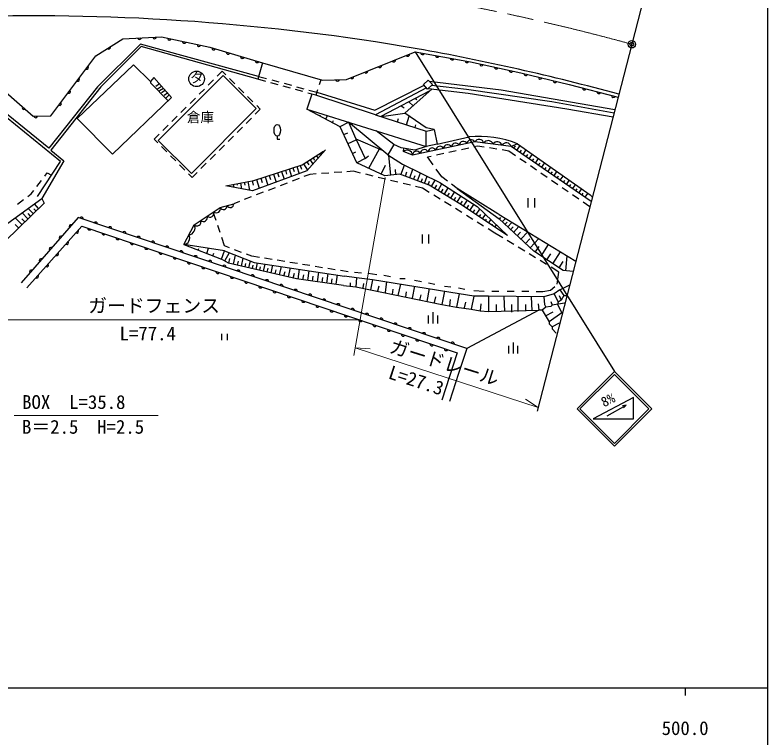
# Model space of a CAD drawing. Units: millimetres, scale not verified. Extents: x 40000 to 680000, y 20000 to 380000.
# Drawn here: x 479018 to 579000, y 198357 to 294369 of the extents above; entities that cross this region are included whole.
import ezdxf
from ezdxf.enums import TextEntityAlignment as Align

# ---------------------------------------------------------------- set-up
doc = ezdxf.new("R2010")
doc.units = ezdxf.units.MM
doc.header["$LTSCALE"] = 1000
doc.header["$PDMODE"] = 32
doc.header["$PDSIZE"] = 500
doc.linetypes.add('CHAIN', pattern=[18.5, 12, -1.5, 3.5, -1.5])
for name, color, linetype, lineweight in [('M-BGD', 7, 'Continuous', 25), ('M-BMK', 2, 'CHAIN', 13), ('M-BMK-SRVR', 3, 'Continuous', 25), ('M-STR-HTXT', 7, 'Continuous', 13), ('M-STR-STRC', 7, 'Continuous', 25), ('M-TTL-BAND', 7, 'Continuous', 25)]:
    doc.layers.add(name, color=color, linetype=linetype, lineweight=lineweight)
doc.layers.add('M-OTRS', color=6, linetype='Continuous')
doc.styles.add('ＭＳ ゴシック', font='')
doc.styles.get('ＭＳ ゴシック').set_extended_font_data('MS Gothic')

msp = doc.modelspace()

# ---------------------------------------------------------------- linework, layer by layer
at = {"layer": 'M-BGD'}
for p, q in [((495758, 290175), (490411, 284845)), ((511264, 285857), (495758, 290175)), ((511871, 288027), (511264, 285857)), ((511871, 288027), (519839, 285715)), ((485048, 274936), (470087, 287109)), ((498034, 277721), (506660, 286356)), ((505857, 286245), (506523, 286912)), ((506523, 286912), (507002, 286434)), ((506660, 286356), (511054, 281966)), ((511368, 286226), (512428, 285937)), ((498205, 285214), (497697, 284875)), ((504655, 285043), (505362, 285750)), ((507497, 285940), (508204, 285233)), ((512317, 285564), (511264, 285857)), ((513955, 285109), (512991, 285376)), ((513103, 285752), (514068, 285488)), ((514743, 285304), (515708, 285040)), ((519605, 285783), (519386, 285084)), ((533252, 285146), (533880, 285725)), ((533805, 284547), (533252, 285146)), ((534432, 285125), (533805, 284547)), ((533880, 285725), (534432, 285125)), ((490411, 284845), (483779, 276434)), ((498459, 284875), (497951, 284537)), ((498713, 284621), (498205, 284283)), ((498967, 284367), (498459, 284029)), ((499306, 284029), (498798, 283690)), ((503454, 283840), (504160, 284547)), ((508700, 284738), (509407, 284031)), ((515593, 284653), (514629, 284921)), ((517231, 284198), (516267, 284466)), ((516383, 284855), (517347, 284592)), ((518958, 283717), (517905, 284010)), ((518023, 284407), (519083, 284117)), ((519177, 284416), (518958, 283717)), ((534022, 284242), (527595, 280911)), ((499475, 283775), (499052, 283351)), ((502252, 282637), (502959, 283345)), ((509902, 283537), (510610, 282830)), ((532185, 283290), (532367, 283157)), ((501051, 281435), (501757, 282142)), ((511054, 281966), (502428, 273331)), ((511105, 282335), (511584, 281857)), ((530272, 282299), (530677, 282066)), ((531296, 282829), (531866, 282324)), ((511584, 281857), (510917, 281190)), ((519511, 280955), (519563, 281053)), ((520270, 280551), (520518, 281017)), ((526903, 281136), (533632, 278955)), ((499849, 280232), (500556, 280939)), ((510422, 280695), (509716, 279987)), ((521160, 280077), (521304, 280348)), ((529809, 280194), (529955, 280643)), ((531004, 279807), (531370, 280934)), ((498648, 279029), (499354, 279737)), ((509221, 279492), (508514, 278785)), ((532131, 279441), (532248, 279802)), ((497486, 277867), (498153, 278534)), ((508019, 278289), (507313, 277582)), ((513843, 278271), (513843, 277880)), ((522674, 278494), (523189, 278735)), ((535087, 277208), (539317, 278197)), ((497965, 277389), (497486, 277867)), ((502428, 273331), (498034, 277721)), ((506818, 277087), (506111, 276379)), ((513843, 277880), (514158, 277880)), ((523234, 277293), (524319, 277799)), ((539955, 276905), (540443, 277015)), ((540443, 277015), (541322, 276874)), ((545734, 277273), (544893, 276917)), ((545238, 276680), (545454, 276995)), ((545650, 276397), (546083, 277027)), ((483779, 276434), (485498, 275029)), ((499168, 276187), (498460, 276894)), ((519874, 276217), (519947, 276101)), ((523841, 275992), (524281, 276198)), ((526003, 274019), (527399, 276592)), ((534977, 275792), (535953, 276011)), ((536636, 276163), (537612, 276382)), ((538295, 276534), (539271, 276753)), ((542013, 276764), (543001, 276606)), ((543692, 276496), (544571, 276355)), ((544571, 276355), (545477, 275733)), ((555538, 269599), (544893, 276917)), ((546062, 276114), (546275, 276424)), ((546474, 275830), (546900, 276451)), ((485498, 275029), (482582, 270006)), ((500370, 274986), (499663, 275693)), ((505616, 275884), (504910, 275176)), ((518187, 275143), (518561, 274555)), ((518608, 275411), (518795, 275118)), ((519030, 275680), (519254, 275328)), ((519452, 275948), (519564, 275772)), ((525491, 275299), (525952, 275686)), ((528916, 273106), (528662, 275726)), ((533806, 275530), (534294, 275640)), ((534546, 274489), (533806, 275530)), ((546054, 275336), (546878, 274770)), ((546886, 275547), (547096, 275853)), ((547298, 275264), (547718, 275875)), ((547710, 274981), (547916, 275281)), ((548122, 274697), (548535, 275298)), ((482019, 270264), (485048, 274936)), ((501573, 273784), (500866, 274491)), ((504415, 274681), (503708, 273974)), ((515923, 274084), (516083, 273590)), ((516417, 274243), (516725, 273292)), ((516893, 274397), (517047, 273921)), ((517343, 274606), (517867, 273782)), ((517765, 274874), (518027, 274463)), ((527653, 273255), (528206, 274450)), ((530267, 273163), (530737, 274447)), ((547456, 274374), (548280, 273808)), ((548534, 274414), (548737, 274710)), ((548946, 274131), (549352, 274722)), ((549358, 273848), (549558, 274138)), ((549770, 273564), (550170, 274146)), ((482969, 272966), (483302, 273396)), ((483302, 273396), (483854, 273094)), ((502547, 272811), (502068, 273290)), ((503213, 273479), (502547, 272811)), ((512779, 273069), (512958, 272514)), ((513334, 273248), (513679, 272180)), ((513868, 273420), (514040, 272886)), ((514402, 273593), (514733, 272565)), ((514915, 273758), (515081, 273245)), ((515429, 273924), (515748, 272936)), ((518142, 273212), (517388, 272920)), ((519006, 273271), (518142, 273212)), ((520702, 273388), (519705, 273319)), ((522398, 273505), (521401, 273436)), ((523961, 273613), (523097, 273553)), ((524904, 273383), (523961, 273613)), ((526556, 272981), (525584, 273217)), ((529596, 273172), (529530, 273852)), ((530846, 272951), (531058, 273530)), ((531425, 272740), (531848, 273897)), ((531947, 272548), (532138, 273071)), ((532469, 272357), (532851, 273402)), ((533411, 272013), (533756, 272955)), ((535691, 272877), (534951, 273919)), ((548857, 273411), (549681, 272845)), ((550182, 273281), (550378, 273567)), ((550594, 272998), (550987, 273569)), ((551006, 272715), (551199, 272996)), ((551418, 272432), (551804, 272993)), ((481930, 271620), (482541, 272412)), ((508464, 271959), (508502, 271768)), ((508954, 272057), (509106, 271292)), ((509444, 272154), (509520, 271772)), ((509935, 272251), (510162, 271105)), ((510508, 272365), (510622, 271792)), ((511071, 272517), (511444, 271364)), ((511648, 272703), (511834, 272127)), ((512224, 272890), (512583, 271780)), ((515149, 272055), (514217, 271695)), ((516735, 272668), (515802, 272308)), ((528207, 272578), (527236, 272815)), ((529859, 272175), (528887, 272412)), ((531511, 271773), (530539, 272010)), ((532940, 272185), (533112, 272656)), ((533881, 271841), (534046, 272292)), ((534321, 271608), (534821, 272428)), ((536426, 272315), (535691, 272877)), ((550258, 272449), (551082, 271883)), ((551830, 272148), (552020, 272424)), ((552242, 271865), (552621, 272417)), ((481169, 270636), (481502, 271066)), ((507973, 271862), (508049, 271480)), ((513564, 271443), (512631, 271082)), ((533134, 271377), (532191, 271607)), ((534027, 270823), (533134, 271377)), ((534753, 271344), (535016, 271776)), ((535185, 271080), (535712, 271945)), ((535612, 270820), (535870, 271243)), ((536038, 270559), (536554, 271405)), ((537717, 271326), (536982, 271889)), ((551659, 271487), (552484, 270920)), ((552654, 271582), (552840, 271853)), ((553066, 271299), (553439, 271840)), ((553478, 271015), (553661, 271281)), ((553890, 270732), (554256, 271264)), ((480710, 270286), (481169, 270636)), ((482582, 270006), (482866, 269395)), ((510392, 270217), (509459, 269857)), ((511978, 270830), (511045, 270470)), ((535471, 269926), (534622, 270453)), ((536465, 270299), (536717, 270712)), ((536892, 270039), (537396, 270864)), ((537319, 269778), (537565, 270181)), ((537746, 269518), (538238, 270324)), ((553061, 270524), (553885, 269958)), ((554302, 270449), (554482, 270710)), ((554714, 270166), (555073, 270688)), ((479358, 269256), (480153, 269862)), ((482150, 268697), (481581, 269282)), ((508806, 269605), (508052, 269313)), ((536915, 269029), (536066, 269557)), ((538170, 269254), (538434, 269647)), ((538586, 268976), (539113, 269763)), ((539001, 268697), (539270, 269099)), ((539417, 268419), (539955, 269223)), ((554462, 269562), (555368, 268939)), ((480716, 267303), (479943, 268097)), ((481075, 267651), (480739, 267996)), ((481433, 268000), (480762, 268689)), ((481791, 268349), (481507, 268641)), ((505710, 267091), (505346, 268202)), ((538360, 268132), (537510, 268660)), ((539832, 268141), (540079, 268510)), ((540248, 267863), (540742, 268601)), ((479922, 266530), (479036, 267440)), ((480319, 266916), (479933, 267313)), ((539804, 267236), (538954, 267763)), ((540663, 267585), (540861, 267880)), ((541078, 267306), (541474, 267897)), ((541494, 267028), (541642, 267250)), ((541909, 266750), (542206, 267193)), ((543287, 267871), (553499, 261681)), ((543336, 267239), (543550, 267470)), ((543702, 266899), (544130, 267359)), ((479467, 266087), (479024, 266542)), ((506239, 265475), (505928, 266425)), ((541248, 266339), (540399, 266866)), ((542736, 265415), (541843, 265970)), ((542325, 266472), (542424, 266619)), ((542740, 266193), (542938, 266489)), ((543156, 265915), (543205, 265989)), ((544067, 266558), (544353, 266864)), ((544433, 266217), (545004, 266830)), ((544820, 265857), (545180, 266244)), ((545207, 265497), (545927, 266271)), ((543792, 264771), (542736, 265415)), ((543571, 265637), (543670, 265785)), ((545695, 265043), (546149, 265531)), ((546183, 264588), (547092, 265564)), ((506820, 263699), (506457, 264810)), ((545243, 263885), (544389, 264406)), ((546799, 264015), (547372, 264631)), ((547415, 263441), (548562, 264673)), ((503347, 263148), (503443, 263374)), ((504488, 262709), (504685, 263398)), ((507515, 263442), (506820, 263699)), ((509109, 262852), (508172, 263199)), ((546694, 263000), (545841, 263521)), ((548108, 262857), (548604, 263619)), ((548870, 262360), (549863, 263885)), ((505301, 262397), (505424, 262740)), ((506867, 261716), (507491, 262819)), ((507415, 261423), (507556, 262030)), ((508023, 261282), (508304, 262497)), ((509080, 261037), (509325, 262094)), ((510461, 262351), (509766, 262609)), ((511474, 262186), (510461, 262351)), ((513152, 261911), (512165, 262072)), ((548145, 262115), (547292, 262635)), ((549658, 261847), (550171, 262635)), ((550445, 261334), (551472, 262909)), ((552152, 260416), (552350, 262377)), ((508551, 261159), (508674, 261688)), ((509567, 260924), (509672, 261379)), ((510054, 260811), (510265, 261722)), ((510541, 260698), (510641, 261131)), ((511028, 260585), (511229, 261452)), ((512002, 260360), (512221, 261302)), ((513024, 260123), (513261, 261144)), ((514830, 261636), (513843, 261798)), ((514132, 259866), (514388, 260974)), ((516507, 261362), (515521, 261523)), ((518185, 261087), (517198, 261249)), ((519863, 260813), (518876, 260974)), ((549597, 261229), (548743, 261750)), ((551271, 260796), (551809, 261622)), ((511515, 260472), (511624, 260943)), ((512513, 260241), (512631, 260752)), ((513578, 259994), (513706, 260548)), ((514732, 259727), (514871, 260327)), ((515333, 259588), (515611, 260789)), ((515971, 259440), (516119, 260078)), ((516614, 259311), (516795, 260610)), ((517897, 259132), (518077, 260416)), ((519167, 258955), (519344, 260224)), ((520422, 258780), (520597, 260035)), ((521540, 260538), (520554, 260699)), ((523245, 260259), (522231, 260425)), ((524113, 260237), (525044, 260153)), ((525891, 260068), (527076, 259899)), ((551250, 260220), (550194, 260864)), ((551020, 258615), (551250, 260220)), ((517256, 259222), (517345, 259863)), ((518532, 259043), (518621, 259678)), ((519794, 258867), (519882, 259495)), ((521042, 258693), (521128, 259314)), ((521662, 258607), (521835, 259847)), ((524367, 259475), (522780, 259704)), ((524367, 259475), (524282, 258290)), ((526484, 259221), (526230, 257867)), ((528008, 259814), (528854, 259645)), ((528346, 258967), (528177, 257528)), ((530124, 259391), (530802, 259391)), ((532072, 259137), (533003, 258967)), ((523520, 258798), (523520, 258375)), ((525298, 258713), (525214, 258121)), ((527330, 258375), (527161, 257697)), ((530209, 258629), (529870, 257105)), ((532072, 258375), (531733, 256766)), ((534019, 258036), (533680, 256343)), ((533934, 258798), (534781, 258629)), ((536051, 258375), (536898, 258290)), ((537914, 258121), (538760, 257951)), ((551376, 257867), (552689, 258537)), ((529193, 257951), (529108, 257274)), ((530971, 257613), (530886, 256935)), ((532918, 257189), (532749, 256512)), ((536051, 257697), (535712, 255919)), ((537998, 257359), (537660, 255581)), ((539946, 257020), (539607, 255327)), ((539946, 257782), (541300, 257697)), ((541893, 257020), (541893, 254988)), ((542316, 257697), (543248, 257697)), ((543926, 256997), (544010, 254988)), ((544348, 257697), (545280, 257697)), ((545788, 256975), (545788, 254988)), ((546296, 257697), (547227, 257697)), ((551291, 257105), (551545, 256512)), ((551376, 257867), (551884, 257105)), ((551884, 257105), (552307, 257105)), ((534866, 256935), (534696, 256173)), ((536813, 256597), (536728, 255750)), ((538845, 256258), (538676, 255496)), ((540877, 256004), (540792, 255073)), ((547569, 256955), (547650, 255073)), ((548497, 256004), (548582, 255157)), ((550190, 256343), (550360, 255835)), ((548582, 255157), (539014, 250077)), ((542909, 255919), (542909, 254988)), ((544941, 255919), (544941, 254903)), ((546804, 255919), (546804, 255073)), ((550444, 254903), (549428, 254395)), ((551291, 253464), (550360, 252956)), ((506418, 252025), (506418, 251178)), ((507180, 252025), (507180, 251178)), ((539014, 250077), (537914, 246775)), ((537744, 249485), (535712, 243219)), ((537914, 246775), (536728, 243050))]:
    msp.add_line(p, q, dxfattribs=at)
for points in [[(459270, 286551), (469933, 289432), (471954, 289231), (481442, 280925), (483764, 280983), (489752, 288974), (493338, 291224), (498469, 291468), (504892, 290088), (511871, 288027)], [(511368, 286226), (495664, 290502), (489986, 284846), (483494, 276675), (469884, 287731), (469873, 288010), (456600, 286150)], [(519839, 285715), (523035, 285815), (532141, 289484), (539493, 288162), (546205, 286680), (552619, 285151), (559108, 283457)], [(497020, 285553), (494734, 287754), (487283, 280642), (491940, 275901), (499814, 283436), (497443, 286061), (497020, 285553), (497020, 285383), (499390, 282928)], [(519083, 284117), (526777, 281741), (533337, 285055)], [(534010, 285583), (543570, 284446), (558685, 281815)], [(558563, 281341), (550280, 282838), (538987, 284462), (534299, 285002)], [(533667, 284697), (526903, 281136), (518958, 283717)], [(534677, 279184), (533632, 279397), (530766, 281346), (534388, 284568)], [(533892, 284627), (539202, 283993), (552282, 281922), (558436, 280847)], [(518431, 283864), (517767, 281883), (533620, 276891), (533632, 278955), (534677, 279184), (535087, 277208), (533620, 276891)], [(524255, 277936), (525491, 275299), (524421, 274751), (522191, 279528), (517767, 281883)], [(527595, 280911), (528299, 280983), (530766, 281346)], [(522191, 279528), (522280, 279617), (523294, 280143)], [(529300, 277176), (528519, 275817), (523294, 280143), (524255, 277936), (527779, 276429)], [(533620, 276891), (532086, 276437), (530285, 276751), (529300, 277176), (526978, 278983)], [(544893, 276917), (540072, 277518), (531788, 275769), (530585, 276228), (530639, 276689)], [(545734, 277273), (555382, 270470), (555689, 270183)], [(520264, 276454), (517770, 273674), (510547, 271037), (506992, 271667)], [(506992, 271667), (510747, 272413), (517140, 274477), (519977, 276282)], [(528519, 275817), (530490, 274568), (535420, 272132), (540379, 268950), (544402, 265081)], [(544402, 265081), (538096, 269304), (534025, 271788), (530108, 273221), (528140, 273030), (524421, 274751)], [(543287, 267871), (543122, 267985), (537717, 271326), (543287, 267285)], [(473190, 265455), (475578, 264939), (482582, 270006)], [(482866, 269395), (477738, 264404), (474260, 263563), (472578, 264786)], [(501412, 263891), (502807, 266490), (506266, 268821), (508052, 269313)], [(539014, 250077), (487412, 267474), (479816, 258789)], [(553147, 260315), (551801, 260451), (547889, 262999), (543287, 267285)], [(480597, 258159), (487897, 266347), (537744, 249485)], [(506848, 263072), (510776, 261520), (522780, 259704)], [(522652, 258469), (516394, 259342), (507365, 261434), (506428, 261964)], [(551376, 257867), (550614, 257359), (549259, 256935), (541893, 257020), (539946, 257020), (537998, 257359), (526484, 259221), (524367, 259475)], [(522652, 258469), (524282, 258290), (526230, 257867), (535712, 255919), (537660, 255581), (539607, 255327), (540792, 255073), (541893, 254988), (548582, 255157)], [(550698, 258290), (550106, 257782), (549090, 257613), (548845, 257627), (548234, 257622)], [(550614, 257359), (551122, 256258), (551037, 255919), (551630, 254819), (549936, 253633)], [(551884, 257105), (551545, 256512), (551122, 256258)], [(551968, 256089), (550360, 255835), (550190, 255665), (549513, 255581), (549005, 255157), (548582, 255157)], [(549259, 256935), (549344, 255919), (549513, 255581)], [(549005, 255157), (549936, 253633), (549936, 253379), (550360, 252956)], [(550360, 252956), (550360, 252702), (550868, 252109)]]:
    msp.add_lwpolyline(points, dxfattribs=at)
msp.add_lwpolyline([(506848, 263072), (501412, 263891), (506428, 261964)], close=True, dxfattribs=at)
msp.add_circle((503123, 285894), 1035, dxfattribs=at)
for centre, radius, start, end in [((481217, -7710), 301983, 80.23986, 91.53453), ((495545, 291385), 256, 195.39909, 350.03832), ((497542, 291480), 256, 195.39909, 350.03832), ((499532, 291297), 256, 180.55944, 335.19867), ((491435, 290097), 256, 224.78342, 19.42265), ((501487, 290877), 256, 180.55944, 335.19867), ((503443, 290457), 256, 180.55944, 335.19867), ((505393, 289999), 256, 176.22344, 330.86268), ((507311, 289433), 256, 176.22344, 330.86268), ((531179, 289157), 256, 214.62223, 9.26146), ((475371, -25338), 320360, 74.82871, 79.74382), ((533121, 289365), 256, 182.48534, 337.12457), ((535089, 289011), 256, 182.48534, 337.12457), ((509229, 288866), 256, 176.22344, 330.86268), ((511147, 288299), 256, 176.22344, 330.86268), ((529324, 288409), 256, 214.62223, 9.26146), ((537058, 288657), 256, 182.48534, 337.12457), ((539026, 288303), 256, 182.48534, 337.12457), ((488521, 287425), 256, 245.83653, 40.47576), ((525613, 286915), 256, 214.62223, 9.26146), ((527469, 287662), 256, 214.62223, 9.26146), ((540985, 287890), 256, 180.22824, 334.86747), ((542938, 287459), 256, 180.22824, 334.86747), ((544891, 287027), 256, 180.22824, 334.86747), ((487321, 285825), 256, 245.83653, 40.47576), ((523758, 286167), 256, 214.62223, 9.26146), ((546842, 286586), 256, 179.27346, 333.9127), ((548788, 286122), 256, 179.27346, 333.9127), ((521836, 285834), 256, 194.47832, 349.11755), ((550733, 285658), 256, 179.27346, 333.9127), ((486122, 284224), 256, 245.83653, 40.47576), ((554615, 284688), 256, 178.04994, 332.68918), ((556550, 284183), 256, 178.04994, 332.68918), ((558485, 283678), 256, 178.04994, 332.68918), ((480210, 282078), 256, 151.48221, 306.12144), ((484923, 282624), 256, 245.83653, 40.47576), ((481755, 280989), 256, 194.09481, 348.73404), ((540652, 264719), 13544, 67.96188, 95.65851), ((536479, 276606), 550, 27.74608, 176.09118), ((537515, 276825), 550, 27.74608, 176.09118), ((538550, 277043), 550, 27.74608, 176.09118), ((539586, 277262), 550, 27.74608, 176.09118), ((540643, 277184), 661, 16.14651, 149.63372), ((541848, 277034), 661, 16.14651, 149.63372), ((543053, 276883), 661, 16.14651, 149.63372), ((544258, 276733), 661, 16.14651, 149.63372), ((531073, 275701), 719, 5.46735, 132.82373), ((532337, 275732), 550, 27.74608, 176.09118), ((533373, 275951), 550, 27.74608, 176.09118), ((534408, 276169), 550, 27.74608, 176.09118), ((535444, 276388), 550, 27.74608, 176.09118), ((506694, 269010), 468, 203.7869, 7.00833), ((507588, 269256), 468, 203.7869, 7.00833), ((504890, 268063), 540, 228.99283, 18.96973), ((505755, 268646), 540, 228.99283, 18.96973), ((487826, 267275), 256, 354.04957, 148.6888), ((503161, 266897), 540, 228.99283, 18.96973), ((504026, 267480), 540, 228.99283, 18.96973), ((486438, 266275), 256, 61.50785, 216.14708), ((488890, 266070), 256, 173.99092, 328.63016), ((489721, 266636), 256, 354.04957, 148.6888), ((491617, 265997), 256, 354.04957, 148.6888), ((502035, 266067), 880, 274.82028, 28.72905), ((485121, 264770), 256, 61.50785, 216.14708), ((487209, 265660), 256, 240.96396, 35.60319), ((490785, 265429), 256, 173.99092, 328.63016), ((493512, 265359), 256, 354.04957, 148.6888), ((495407, 264720), 256, 354.04957, 148.6888), ((501338, 264768), 880, 274.82028, 28.72905), ((485878, 264168), 256, 240.96396, 35.60319), ((492679, 264788), 256, 173.99092, 328.63016), ((494574, 264148), 256, 173.99092, 328.63016), ((497302, 264081), 256, 354.04957, 148.6888), ((483804, 263265), 256, 61.50785, 216.14708), ((496469, 263507), 256, 173.99092, 328.63016), ((499197, 263442), 256, 354.04957, 148.6888), ((501092, 262803), 256, 354.04957, 148.6888), ((482488, 261759), 256, 61.50785, 216.14708), ((484547, 262675), 256, 240.96396, 35.60319), ((498363, 262866), 256, 173.99092, 328.63016), ((500258, 262225), 256, 173.99092, 328.63016), ((502988, 262164), 256, 354.04957, 148.6888), ((483217, 261182), 256, 240.96396, 35.60319), ((502152, 261584), 256, 173.99092, 328.63016), ((504047, 260943), 256, 173.99092, 328.63016), ((504883, 261525), 256, 354.04957, 148.6888), ((506778, 260886), 256, 354.04957, 148.6888), ((481171, 260254), 256, 61.50785, 216.14708), ((505941, 260302), 256, 173.99092, 328.63016), ((508673, 260247), 256, 354.04957, 148.6888), ((481886, 259689), 256, 240.96396, 35.60319), ((507836, 259661), 256, 173.99092, 328.63016), ((509730, 259021), 256, 173.99092, 328.63016), ((510568, 259608), 256, 354.04957, 148.6888), ((512464, 258969), 256, 354.04957, 148.6888), ((511625, 258380), 256, 173.99092, 328.63016), ((514359, 258330), 256, 354.04957, 148.6888), ((513519, 257739), 256, 173.99092, 328.63016), ((515414, 257098), 256, 173.99092, 328.63016), ((516254, 257691), 256, 354.04957, 148.6888), ((518149, 257052), 256, 354.04957, 148.6888), ((517308, 256457), 256, 173.99092, 328.63016), ((520044, 256413), 256, 354.04957, 148.6888), ((521940, 255774), 256, 354.04957, 148.6888), ((519203, 255816), 256, 173.99092, 328.63016), ((521098, 255175), 256, 173.99092, 328.63016), ((523835, 255136), 256, 354.04957, 148.6888), ((522992, 254534), 256, 173.99092, 328.63016), ((525730, 254497), 256, 354.04957, 148.6888), ((527625, 253858), 256, 354.04957, 148.6888), ((524887, 253894), 256, 173.99092, 328.63016), ((526781, 253253), 256, 173.99092, 328.63016), ((529520, 253219), 256, 354.04957, 148.6888), ((528676, 252612), 256, 173.99092, 328.63016), ((530570, 251971), 256, 173.99092, 328.63016), ((531416, 252580), 256, 354.04957, 148.6888), ((533311, 251941), 256, 354.04957, 148.6888), ((532465, 251330), 256, 173.99092, 328.63016), ((535206, 251302), 256, 354.04957, 148.6888), ((534359, 250689), 256, 173.99092, 328.63016), ((536254, 250048), 256, 173.99092, 328.63016), ((537101, 250663), 256, 354.04957, 148.6888)]:
    msp.add_arc(centre, radius, start, end, dxfattribs=at)
msp.add_ellipse((513843, 279061), major_axis=(0, 790), ratio=0.55, dxfattribs=at)
at = {"layer": 'M-BMK'}
msp.add_arc((481662, 1697), 299476, 74.65337, 93.80099, dxfattribs=at)
at = {"layer": 'M-BMK-SRVR'}
for p, q in [((573474, 339231), (560921, 290495)), ((560921, 290495), (548368, 241759))]:
    msp.add_line(p, q, dxfattribs=at)
msp.add_circle((560921, 290495), 500, dxfattribs=at)
msp.add_point((560921, 290495), dxfattribs=at)
at = {"layer": 'M-OTRS'}
msp.add_point((560921, 290495), dxfattribs=at)
at = {"layer": 'M-STR-HTXT'}
for p, q in [((524016, 249169), (528169, 272806)), ((524837, 253887), (522906, 254405)), ((469001, 253887), (524837, 253887)), ((548497, 242262), (524190, 250162)), ((524190, 250162), (526187, 250057)), ((548497, 242262), (546820, 243351)), ((478898, 241190), (498037, 241190))]:
    msp.add_line(p, q, dxfattribs=at)
at = {"layer": 'M-STR-STRC'}
for p, q in [((532141, 289484), (558614, 247027)), ((547128, 270030), (547128, 268830)), ((548028, 268830), (548028, 270030)), ((533087, 265232), (533087, 264032)), ((533987, 264032), (533987, 265232)), ((533943, 253397), (533943, 254447)), ((534543, 253397), (534543, 254897)), ((535143, 253397), (535143, 254447)), ((544606, 249398), (544606, 250448)), ((545206, 249398), (545206, 250898)), ((545806, 249398), (545806, 250448)), ((553650, 242063), (558614, 247027)), ((558614, 247027), (563578, 242063)), ((554032, 242063), (558614, 246645)), ((558614, 246645), (563196, 242063)), ((558614, 237099), (553650, 242063)), ((558614, 237481), (554032, 242063)), ((557627, 241151), (560193, 242572)), ((563578, 242063), (558614, 237099)), ((563196, 242063), (558614, 237481)), ((560193, 242572), (559691, 242447)), ((560193, 242572), (559821, 242212))]:
    msp.add_line(p, q, dxfattribs=at)
msp.add_lwpolyline([(561151, 243578), (555782, 240758), (561151, 240758), (561151, 242802)], close=True, dxfattribs=at)
at = {"layer": 'M-TTL-BAND'}
for p, q in [((579000, 20000), (579000, 370000)), ((40000, 205000), (579000, 205000)), ((568000, 205000), (568000, 204000))]:
    msp.add_line(p, q, dxfattribs=at)

# ---------------------------------------------------------------- texts
at = {"layer": 'M-BGD', "style": 'ＭＳ ゴシック'}
for s, p in [('タ', (502254, 284981)), ('倉庫', (501836, 279745))]:
    msp.add_text(s, height=1320, dxfattribs=at).set_placement(p, align=Align.BOTTOM_LEFT)
at = {"layer": 'M-STR-HTXT', "style": 'ＭＳ ゴシック'}
for s, p in [('ガードフェンス', (488732, 254310)), ('L=77.4', (492899, 250618)), ('BOX\u3000L=35.8', (479956, 241505)), ('B＝2.5\u3000H=2.5', (479937, 238214))]:
    msp.add_text(s, height=1833, dxfattribs=at).set_placement(p, align=Align.BOTTOM_LEFT)
for s, rotation, p in [('ガードレール', 342.523, (528443, 249076)), ('L=27.3', 342.07, (528296, 245610))]:
    msp.add_text(s, height=1833, rotation=rotation, dxfattribs=at).set_placement(p, align=Align.BOTTOM_LEFT)
at = {"layer": 'M-STR-STRC', "style": 'ＭＳ ゴシック'}
msp.add_text('8%', height=1320, rotation=26.362, dxfattribs=at).set_placement((557405, 241908), align=Align.BOTTOM_LEFT)
at = {"layer": 'M-TTL-BAND', "style": 'ＭＳ ゴシック'}
msp.add_text('500.0', height=1833, dxfattribs=at).set_placement((568000, 198195), align=Align.BOTTOM_CENTER)

doc.saveas('drawing.dxf')
